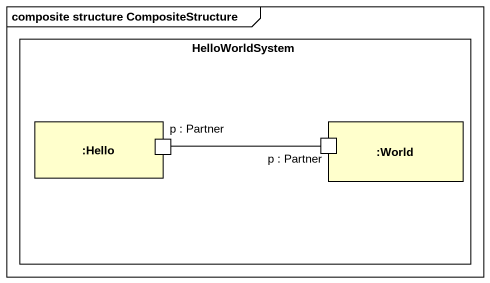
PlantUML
@startuml
mainframe composite structure CompositeStructure
rectangle HelloWorldSystem {
  rectangle ":Hello" as Hello {
    port "p : Partner" as p_Partner
  }
  rectangle ":World" as World {
    port "p : Partner" as p_Partner_2
  }
}
p_Partner -right- p_Partner_2
@enduml
